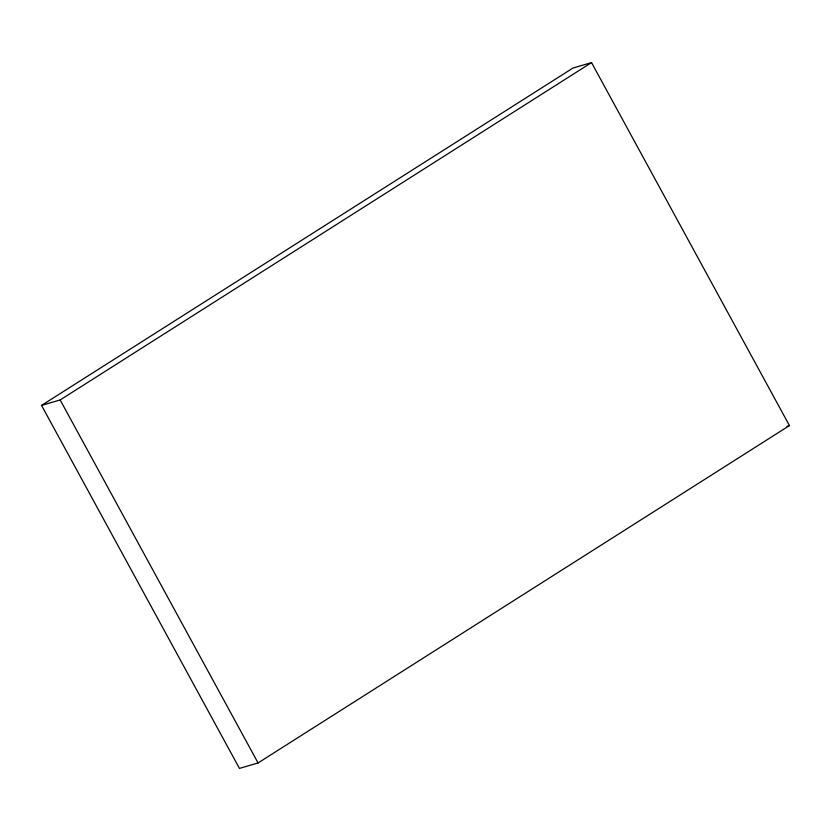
<?xml version="1.0" encoding="UTF-8"?>
<svg xmlns="http://www.w3.org/2000/svg" width="831" height="831" viewBox="0 0 831 831"><rect width="100%" height="100%" fill="white"/><g stroke="black" fill="none" stroke-linecap="round" stroke-linejoin="round"><path stroke-width="1.25" d="M41.55 405.414L572.933 68.059L591.537 62.595L789.45 425.586L258.067 762.941L239.463 768.405L41.55 405.414L60.154 399.95L591.537 62.595M786.967 426.313L789.45 425.586M60.154 399.95L258.067 762.941"/></g></svg>
